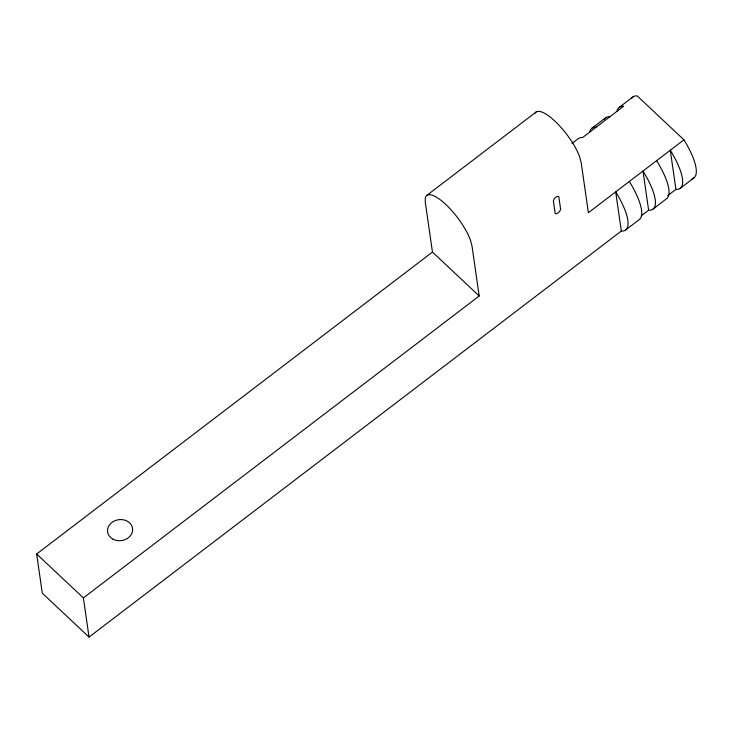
<?xml version="1.0" encoding="UTF-8"?>
<svg xmlns="http://www.w3.org/2000/svg" width="733" height="733" viewBox="0 0 733 733"><rect width="100%" height="100%" fill="white"/><g stroke="black" fill="none" stroke-linecap="round" stroke-linejoin="round"><path stroke-width="1.1" d="M631.571 98.451A52.263 15.924 52.7 0 1 637.197 95.913L683.935 139.829L588.388 212.698L581.196 162.753L579.675 156.944A36.064 10.986 52.7 0 0 556.017 122.173A36.064 10.986 52.7 0 0 534.888 113.459M652.892 209.207L666.508 198.762A52.263 15.989 52.5 0 0 656.603 160.619M426.973 195.271L536.162 111.975M571.987 143.43L578.355 138.574A52.263 15.924 52.7 0 1 582.598 137.557L623.545 106.322A52.263 15.924 52.7 0 0 617.076 111.022M591.998 128.165L605.65 117.747M619.303 107.339L632.945 96.93M89.032 637.087L42.294 593.171L36.65 554.001L432.461 252.079L425.268 202.134L425.323 197.8A36.064 10.986 52.7 0 1 445.811 204.489A36.064 10.986 52.7 0 1 470.485 240.232L472.006 246.041L479.199 295.995L83.388 597.908L89.032 637.087L621.337 231.051A52.263 15.924 52.7 0 0 615.693 191.881L621.337 231.051M641.357 215.786L648.632 210.234A52.263 15.989 52.5 0 0 642.988 171.055L648.632 210.234M625.579 230.043L639.231 219.625A52.263 15.924 52.7 0 0 629.335 181.472M680.178 188.39L693.821 177.982M667.717 195.638L675.927 189.407L670.283 150.238A52.263 15.924 52.7 0 1 675.927 189.407M432.461 252.079L479.199 295.995M36.65 554.001L83.388 597.908M589.781 131.839A52.263 15.924 52.7 0 1 596.25 127.148M604.276 119.268A52.263 15.924 52.7 0 1 609.893 116.739M683.935 139.829A52.263 15.924 52.7 0 1 691.943 178.834M560.562 208.823L558.876 197.076A3.601 1.649 -46.8 0 0 555.861 197.195A3.601 1.649 -46.8 0 0 553.415 201.236L555.11 212.991A3.601 1.649 -46.8 0 0 558.115 212.863A3.601 1.649 -46.8 0 0 560.562 208.823M112.964 539.176A12.617 10.546 -8.2 0 0 132.618 530.426A12.617 10.546 -8.2 0 0 114.65 520.842A12.617 10.546 -8.2 0 0 112.964 539.176"/></g></svg>
